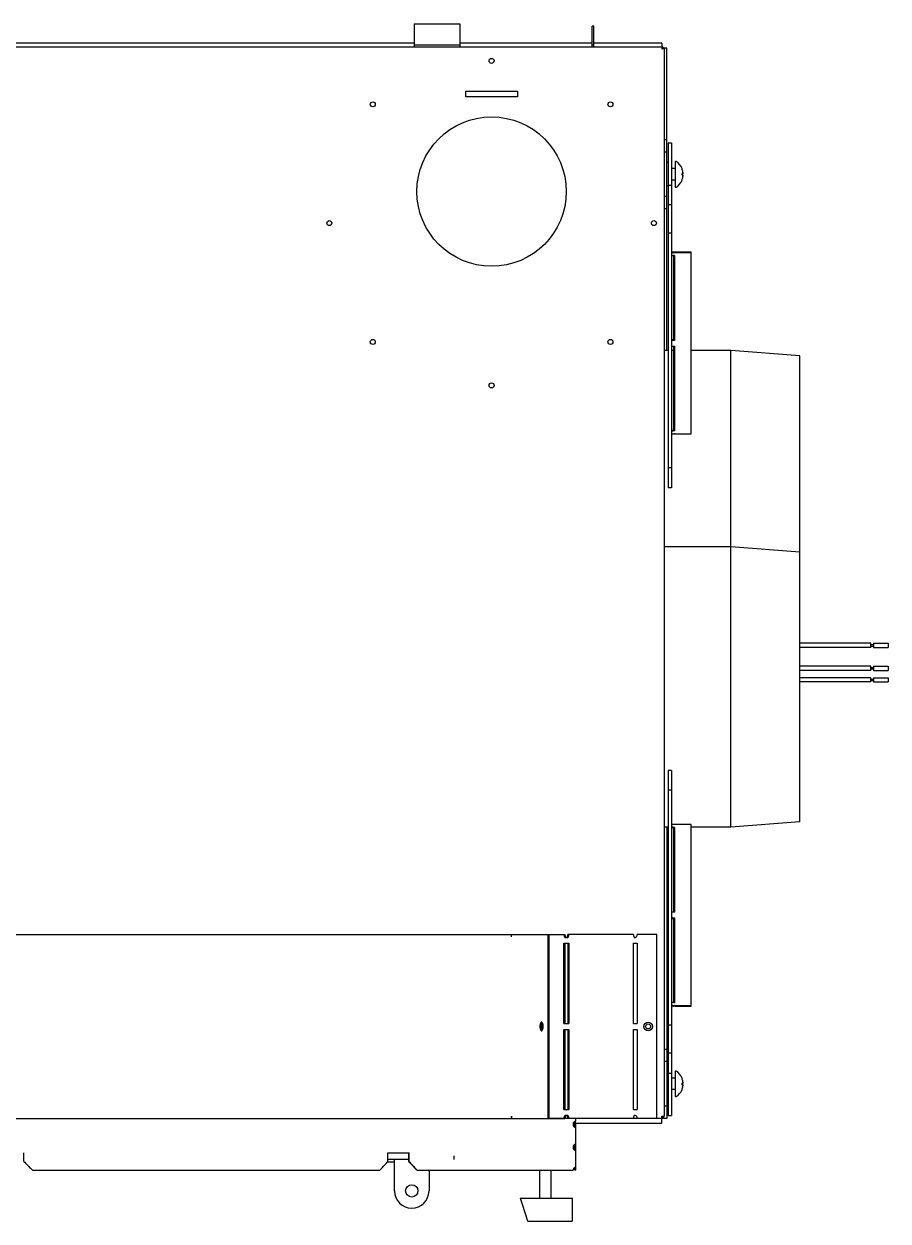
# Model space of a CAD drawing. Header units: inches. Extents: x 16 to 102.3, y 9.9 to 90.2.
# Drawn here: x 42.52 to 61.32, y 64.18 to 90.23 of the extents above; entities that cross this region are included whole.
import ezdxf

# ---------------------------------------------------------------- set-up
doc = ezdxf.new("R2010")
doc.units = ezdxf.units.IN
doc.header["$LTSCALE"] = 6.6
doc.header["$MEASUREMENT"] = 0
doc.layers.get('0').update_dxf_attribs({"linetype": 'CONTINUOUS'})

msp = doc.modelspace()

# ---------------------------------------------------------------- linework, layer by layer
at = {"color": 3, "linetype": 'CONTINUOUS'}
for p, q in [((51.007, 90.233), (52.007, 90.233)), ((51.007, 90.233), (51.007, 89.769)), ((52.007, 90.233), (52.007, 89.769)), ((54.918, 89.733), (54.918, 90.185)), ((16.591, 89.733), (56.423, 89.733)), ((51.007, 89.814), (22.007, 89.814)), ((52.007, 89.769), (51.007, 89.769)), ((54.882, 89.814), (52.007, 89.814)), ((56.402, 89.814), (54.918, 89.814)), ((56.447, 89.709), (56.447, 66.462)), ((56.507, 83.122), (56.507, 89.709)), ((52.133, 88.77), (53.258, 88.77)), ((52.133, 88.645), (52.133, 88.77)), ((53.258, 88.645), (52.133, 88.645)), ((53.258, 88.77), (53.258, 88.645)), ((56.537, 87.646), (56.537, 80.138)), ((57.037, 85.267), (56.687, 85.267)), ((56.656, 85.192), (56.656, 83.358)), ((56.656, 83.223), (56.656, 81.389)), ((56.537, 73.984), (56.537, 66.476)), ((56.507, 72.752), (56.507, 66.414)), ((56.656, 72.734), (56.656, 70.9)), ((56.656, 70.764), (56.656, 68.93)), ((53.946, 66.414), (53.946, 70.414)), ((54.292, 68.476), (54.292, 70.224)), ((54.353, 70.224), (54.353, 68.476)), ((56.687, 68.856), (57.037, 68.856)), ((54.292, 66.604), (54.292, 68.351)), ((54.353, 68.351), (54.353, 66.604)), ((56.399, 66.462), (56.447, 66.462)), ((56.399, 66.414), (56.399, 66.462)), ((54.483, 66.331), (54.483, 66.24)), ((54.518, 66.285), (54.518, 66.349)), ((54.531, 66.349), (54.523, 66.35)), ((54.523, 66.309), (56.402, 66.309)), ((54.531, 66.349), (54.531, 66.411)), ((54.531, 66.258), (54.531, 66.285)), ((54.531, 66.223), (54.531, 66.258)), ((54.531, 65.847), (54.531, 66.223)), ((56.399, 66.414), (56.382, 66.414)), ((42.521, 65.472), (42.521, 65.66)), ((50.439, 65.66), (50.904, 65.66)), ((50.439, 65.472), (50.439, 65.66)), ((50.902, 65.472), (50.902, 65.66)), ((54.483, 65.83), (54.483, 65.74)), ((54.531, 65.834), (54.531, 65.847)), ((54.531, 65.785), (54.531, 65.834)), ((54.531, 65.758), (54.531, 65.785)), ((54.531, 65.723), (54.531, 65.758)), ((54.531, 65.347), (54.531, 65.723)), ((50.893, 65.521), (50.439, 65.521)), ((50.439, 65.47), (50.583, 65.47)), ((42.706, 65.285), (50.265, 65.285)), ((51.075, 65.285), (54.466, 65.285)), ((54.531, 65.334), (54.531, 65.347)), ((54.531, 65.285), (54.531, 65.334))]:
    msp.add_line(p, q, dxfattribs=at)
at = {"color": 7, "linetype": 'CONTINUOUS'}
for p, q in [((54.918, 90.185), (54.882, 90.185)), ((54.882, 89.733), (54.882, 90.185)), ((51.007, 89.769), (51.007, 89.733)), ((52.007, 89.769), (52.007, 89.733)), ((54.918, 89.774), (54.882, 89.774)), ((56.402, 89.814), (56.402, 89.733)), ((56.423, 89.733), (56.423, 89.709)), ((56.507, 89.709), (56.423, 89.709)), ((56.507, 87.709), (56.447, 87.709)), ((56.537, 87.646), (56.612, 87.646)), ((56.612, 87.646), (56.612, 80.138)), ((56.507, 87.444), (56.447, 87.444)), ((56.537, 87.214), (56.507, 87.214)), ((56.687, 87.084), (56.612, 87.084)), ((56.687, 87.224), (56.687, 86.694)), ((56.837, 87.084), (56.838, 87.084)), ((56.687, 86.834), (56.612, 86.834)), ((56.859, 86.976), (56.837, 86.976)), ((56.859, 86.941), (56.837, 86.941)), ((56.838, 86.834), (56.837, 86.834)), ((56.537, 86.704), (56.507, 86.704)), ((56.537, 86.722), (56.612, 86.722)), ((56.507, 86.474), (56.447, 86.474)), ((56.612, 86.293), (56.537, 86.293)), ((56.507, 86.209), (56.447, 86.209)), ((56.612, 85.679), (56.537, 85.679)), ((57.037, 85.254), (56.687, 85.254)), ((57.037, 81.315), (57.037, 85.267)), ((56.672, 85.192), (56.672, 83.346)), ((56.537, 83.122), (56.447, 83.122)), ((56.656, 83.122), (56.614, 83.122)), ((56.672, 83.346), (56.656, 83.358)), ((56.672, 83.223), (56.672, 81.376)), ((57.902, 83.122), (57.037, 83.122)), ((59.402, 83.009), (57.902, 83.122)), ((57.902, 72.752), (57.902, 83.122)), ((59.402, 72.865), (59.402, 83.009)), ((56.672, 81.376), (56.656, 81.389)), ((56.687, 81.315), (57.037, 81.315)), ((56.612, 80.569), (56.537, 80.569)), ((56.612, 80.138), (56.537, 80.138)), ((57.902, 78.853), (56.447, 78.853)), ((59.402, 78.74), (57.902, 78.853)), ((60.945, 76.754), (59.402, 76.754)), ((60.945, 76.664), (59.402, 76.664)), ((60.945, 76.664), (60.945, 76.754)), ((60.945, 76.724), (61.005, 76.724)), ((60.945, 76.694), (61.005, 76.694)), ((61.005, 76.754), (61.32, 76.754)), ((61.005, 76.754), (61.005, 76.664)), ((61.005, 76.664), (61.32, 76.664)), ((61.32, 76.754), (61.32, 76.664)), ((60.945, 76.254), (59.402, 76.254)), ((60.945, 76.164), (59.402, 76.164)), ((60.945, 76.164), (60.945, 76.254)), ((60.945, 76.224), (61.005, 76.224)), ((60.945, 76.194), (61.005, 76.194)), ((61.005, 76.254), (61.32, 76.254)), ((61.005, 76.254), (61.005, 76.164)), ((61.005, 76.164), (61.32, 76.164)), ((61.32, 76.254), (61.32, 76.164)), ((60.945, 76.004), (59.402, 76.004)), ((60.945, 75.914), (59.402, 75.914)), ((60.945, 75.914), (60.945, 76.004)), ((60.945, 75.974), (61.005, 75.974)), ((60.945, 75.944), (61.005, 75.944)), ((61.005, 76.004), (61.32, 76.004)), ((61.005, 76.004), (61.005, 75.914)), ((61.005, 75.914), (61.32, 75.914)), ((61.32, 76.004), (61.32, 75.914)), ((56.612, 73.984), (56.537, 73.984)), ((56.612, 73.984), (56.612, 66.476)), ((56.612, 73.554), (56.537, 73.554)), ((56.537, 72.752), (56.447, 72.752)), ((56.672, 72.747), (56.656, 72.734)), ((56.672, 72.747), (56.672, 70.9)), ((57.037, 72.808), (56.687, 72.808)), ((57.037, 68.856), (57.037, 72.808)), ((57.902, 72.752), (57.037, 72.752)), ((59.402, 72.865), (57.902, 72.752)), ((56.672, 70.777), (56.656, 70.764)), ((56.672, 70.777), (56.672, 68.93)), ((18.724, 70.414), (54.291, 70.414)), ((53.127, 70.366), (53.127, 70.414)), ((53.924, 66.414), (53.924, 70.414)), ((54.278, 70.363), (54.3, 70.363)), ((54.367, 70.363), (54.345, 70.363)), ((55.781, 70.414), (54.354, 70.414)), ((56.288, 70.414), (55.865, 70.414)), ((56.288, 66.414), (56.288, 70.414)), ((54.27, 70.224), (54.375, 70.224)), ((54.27, 68.476), (54.27, 70.224)), ((54.375, 70.224), (54.375, 68.476)), ((55.782, 70.224), (55.862, 70.224)), ((55.782, 68.476), (55.782, 70.224)), ((55.862, 70.224), (55.862, 68.476)), ((56.687, 68.869), (57.037, 68.869)), ((54.27, 68.476), (54.375, 68.476)), ((54.27, 68.351), (54.375, 68.351)), ((54.27, 66.604), (54.27, 68.351)), ((54.375, 68.351), (54.375, 66.604)), ((55.782, 68.476), (55.862, 68.476)), ((55.782, 68.351), (55.862, 68.351)), ((55.782, 66.604), (55.782, 68.351)), ((55.862, 68.351), (55.862, 66.604)), ((56.612, 68.444), (56.537, 68.444)), ((56.507, 67.914), (56.447, 67.914)), ((56.612, 67.829), (56.537, 67.829)), ((56.507, 67.649), (56.447, 67.649)), ((56.537, 67.419), (56.507, 67.419)), ((56.537, 67.4), (56.612, 67.4)), ((56.687, 67.289), (56.612, 67.289)), ((56.687, 67.429), (56.687, 66.899)), ((56.837, 67.289), (56.838, 67.289)), ((56.687, 67.039), (56.612, 67.039)), ((56.859, 67.181), (56.837, 67.181)), ((56.859, 67.146), (56.837, 67.146)), ((56.838, 67.039), (56.837, 67.039)), ((56.537, 66.909), (56.507, 66.909)), ((53.127, 66.462), (53.127, 66.414)), ((53.127, 66.44), (53.127, 66.462)), ((54.27, 66.604), (54.375, 66.604)), ((54.278, 66.464), (54.3, 66.464)), ((54.367, 66.464), (54.345, 66.464)), ((55.782, 66.604), (55.862, 66.604)), ((56.402, 66.462), (56.402, 66.438)), ((56.507, 66.679), (56.447, 66.679)), ((56.537, 66.476), (56.612, 66.476)), ((18.724, 66.414), (54.291, 66.414)), ((56.382, 66.411), (53.946, 66.411)), ((55.781, 66.414), (54.354, 66.414)), ((54.494, 66.23), (54.494, 66.339)), ((54.531, 66.285), (54.507, 66.285)), ((54.507, 66.258), (54.507, 66.285)), ((54.507, 66.223), (54.507, 66.258)), ((56.288, 66.414), (55.865, 66.414)), ((56.507, 66.414), (56.402, 66.414)), ((56.402, 66.309), (56.402, 66.414)), ((50.893, 65.472), (50.893, 65.66)), ((54.494, 65.73), (54.494, 65.839)), ((54.507, 65.785), (54.507, 65.834)), ((54.507, 65.758), (54.507, 65.785)), ((54.507, 65.723), (54.507, 65.758)), ((50.583, 64.834), (50.583, 65.521)), ((51.883, 65.521), (51.883, 65.596)), ((51.333, 65.285), (51.333, 64.834)), ((53.736, 65.285), (53.736, 64.678)), ((53.986, 65.285), (53.986, 64.678)), ((54.507, 65.285), (54.507, 65.334)), ((54.531, 65.285), (54.507, 65.285)), ((53.315, 64.678), (54.452, 64.678)), ((54.452, 64.188), (54.452, 64.678)), ((53.486, 64.178), (54.442, 64.178))]:
    msp.add_line(p, q, dxfattribs=at)
msp.add_lwpolyline([(53.315, 64.678), (53.365, 64.527), (53.417, 64.366), (53.476, 64.185)], dxfattribs=at)
at = {"color": 3, "linetype": 'CONTINUOUS'}
for centre, radius in [((52.695, 89.429), 0.0545), ((50.11, 88.483), 0.0545), ((55.281, 88.483), 0.0545), ((52.695, 86.585), 1.625), ((49.164, 85.897), 0.0545), ((56.227, 85.897), 0.0545), ((50.11, 83.312), 0.0545), ((55.281, 83.312), 0.0545), ((52.695, 82.366), 0.0545), ((56.1, 68.414), 0.0545)]:
    msp.add_circle(centre, radius, dxfattribs=at)
at = {"color": 7, "linetype": 'CONTINUOUS'}
for centre, radius in [((56.1, 68.414), 0.094), ((50.958, 64.834), 0.133)]:
    msp.add_circle(centre, radius, dxfattribs=at)
at = {"color": 3, "linetype": 'CONTINUOUS'}
for centre, start, end in [((56.379, 89.661), 44.8593, 60), ((56.399, 66.462), 270, 360)]:
    msp.add_arc(centre, 0.048, start, end, dxfattribs=at)
at = {"color": 7, "linetype": 'CONTINUOUS'}
for centre, radius, start, end in [((56.702, 87.224), 0.015, 57.3723, 180), ((56.533, 86.959), 0.33, 22.2832, 57.3723), ((56.533, 86.959), 0.329, 8.2932, 22.2607), ((56.533, 86.959), 0.33, 302.6277, 337.7168), ((56.533, 86.959), 0.329, 337.7393, 351.7068), ((56.702, 86.694), 0.015, 180, 302.6277), ((55.8, 70.414), 0.065, 288.4093, 360), ((56.702, 67.429), 0.015, 57.3723, 180), ((56.533, 67.164), 0.33, 22.2832, 57.3723), ((56.533, 67.164), 0.329, 8.2932, 22.2607), ((56.533, 67.164), 0.33, 302.6277, 337.7168), ((56.533, 67.164), 0.329, 337.7393, 351.7068), ((56.702, 66.899), 0.015, 180, 302.6277), ((55.8, 66.414), 0.065, 0, 71.5907), ((56.399, 66.462), 0.024, 270, 360), ((50.958, 64.834), 0.375, 180, 360), ((53.486, 64.188), 0.01, 198.0188, 270)]:
    msp.add_arc(centre, radius, start, end, dxfattribs=at)
for points, knots in [([(56.423, 89.709), (56.423, 89.708), (56.423, 89.706), (56.422, 89.703), (56.42, 89.701), (56.418, 89.698), (56.415, 89.695), (56.411, 89.693), (56.408, 89.69), (56.404, 89.687), (56.401, 89.686), (56.399, 89.685)], [0, 0, 0, 0, 0.076667, 0.158651, 0.24979, 0.351976, 0.465424, 0.589113, 0.721152, 0.859064, 1, 1, 1, 1]), ([(56.423, 89.709), (56.422, 89.709), (56.421, 89.709), (56.418, 89.707), (56.415, 89.706), (56.413, 89.703), (56.41, 89.7), (56.407, 89.697), (56.405, 89.693), (56.402, 89.689), (56.4, 89.686), (56.399, 89.685)], [0, 0, 0, 0, 0.076667, 0.158651, 0.24979, 0.351976, 0.465424, 0.589113, 0.721152, 0.859064, 1, 1, 1, 1]), ([(56.86, 86.977), (56.86, 86.977), (56.86, 86.978), (56.86, 86.98), (56.86, 86.983), (56.86, 86.986), (56.86, 86.989), (56.86, 86.993), (56.86, 86.997), (56.859, 87), (56.859, 87.002)], [0, 0, 0, 0, 0.058827, 0.138264, 0.236759, 0.354655, 0.492635, 0.648551, 0.817974, 1, 1, 1, 1]), ([(56.859, 86.916), (56.859, 86.918), (56.86, 86.921), (56.86, 86.925), (56.86, 86.929), (56.86, 86.932), (56.86, 86.935), (56.86, 86.937), (56.86, 86.939), (56.86, 86.94), (56.86, 86.941)], [0, 0, 0, 0, 0.183849, 0.353396, 0.509082, 0.646552, 0.76401, 0.862184, 0.941447, 1, 1, 1, 1]), ([(56.673, 85.254), (56.663, 85.253), (56.644, 85.252), (56.626, 85.249), (56.612, 85.244), (56.612, 85.241)], [0, 0, 0, 0, 0.49503, 0.846563, 1, 1, 1, 1]), ([(56.687, 85.254), (56.686, 85.254), (56.683, 85.254), (56.678, 85.254), (56.675, 85.254), (56.673, 85.254)], [0, 0, 0, 0, 0.33513, 0.668911, 1, 1, 1, 1]), ([(56.656, 85.191), (56.652, 85.191), (56.642, 85.19), (56.628, 85.188), (56.617, 85.185), (56.614, 85.182)], [0, 0, 0, 0, 0.244744, 0.719811, 1, 1, 1, 1]), ([(56.614, 83.213), (56.617, 83.215), (56.628, 83.218), (56.639, 83.22), (56.645, 83.221)], [0, 0, 0, 0, 0.370986, 1, 1, 1, 1]), ([(56.672, 83.346), (56.663, 83.345), (56.647, 83.344), (56.632, 83.342), (56.625, 83.34)], [0, 0, 0, 0, 0.562432, 1, 1, 1, 1]), ([(56.612, 81.302), (56.612, 81.305), (56.626, 81.31), (56.644, 81.313), (56.663, 81.314), (56.673, 81.315)], [0, 0, 0, 0, 0.153437, 0.50497, 1, 1, 1, 1]), ([(56.672, 81.376), (56.663, 81.376), (56.647, 81.375), (56.632, 81.372), (56.625, 81.371)], [0, 0, 0, 0, 0.562432, 1, 1, 1, 1]), ([(56.687, 81.315), (56.686, 81.315), (56.683, 81.315), (56.678, 81.315), (56.675, 81.315), (56.673, 81.315)], [0, 0, 0, 0, 0.33513, 0.668911, 1, 1, 1, 1]), ([(56.673, 72.808), (56.663, 72.808), (56.644, 72.81), (56.626, 72.813), (56.612, 72.818), (56.612, 72.821)], [0, 0, 0, 0, 0.49503, 0.846563, 1, 1, 1, 1]), ([(56.672, 72.747), (56.663, 72.747), (56.647, 72.748), (56.632, 72.75), (56.625, 72.752)], [0, 0, 0, 0, 0.562432, 1, 1, 1, 1]), ([(56.687, 72.808), (56.686, 72.808), (56.683, 72.808), (56.678, 72.808), (56.675, 72.808), (56.673, 72.808)], [0, 0, 0, 0, 0.33513, 0.668911, 1, 1, 1, 1]), ([(56.656, 70.901), (56.652, 70.901), (56.642, 70.902), (56.628, 70.905), (56.617, 70.908), (56.614, 70.91)], [0, 0, 0, 0, 0.244744, 0.719811, 1, 1, 1, 1]), ([(56.614, 70.787), (56.617, 70.784), (56.628, 70.782), (56.642, 70.779), (56.653, 70.778), (56.657, 70.778)], [0, 0, 0, 0, 0.273677, 0.737703, 1, 1, 1, 1]), ([(54.269, 70.414), (54.269, 70.408), (54.27, 70.395), (54.272, 70.378), (54.276, 70.368), (54.278, 70.363)], [0, 0, 0, 0, 0.369318, 0.709737, 1, 1, 1, 1]), ([(54.286, 70.356), (54.29, 70.354), (54.3, 70.351), (54.309, 70.349), (54.314, 70.349)], [0, 0, 0, 0, 0.46083, 1, 1, 1, 1]), ([(54.33, 70.349), (54.336, 70.349), (54.345, 70.351), (54.354, 70.354), (54.358, 70.356)], [0, 0, 0, 0, 0.53917, 1, 1, 1, 1]), ([(54.367, 70.363), (54.369, 70.368), (54.372, 70.378), (54.375, 70.395), (54.376, 70.408), (54.376, 70.414)], [0, 0, 0, 0, 0.290263, 0.630682, 1, 1, 1, 1]), ([(55.781, 70.414), (55.781, 70.407), (55.782, 70.394), (55.785, 70.377), (55.789, 70.366), (55.791, 70.361)], [0, 0, 0, 0, 0.372971, 0.714564, 1, 1, 1, 1]), ([(55.803, 70.349), (55.803, 70.349), (55.804, 70.349), (55.806, 70.349), (55.807, 70.349)], [0, 0, 0, 0, 0.098629, 1, 1, 1, 1]), ([(55.807, 70.349), (55.808, 70.349), (55.813, 70.349), (55.817, 70.351), (55.82, 70.352)], [0, 0, 0, 0, 0.30901, 1, 1, 1, 1]), ([(56.612, 68.882), (56.612, 68.878), (56.626, 68.874), (56.644, 68.871), (56.663, 68.869), (56.673, 68.869)], [0, 0, 0, 0, 0.153437, 0.50497, 1, 1, 1, 1]), ([(56.656, 68.931), (56.652, 68.932), (56.642, 68.933), (56.628, 68.935), (56.617, 68.938), (56.614, 68.94)], [0, 0, 0, 0, 0.244744, 0.719811, 1, 1, 1, 1]), ([(56.687, 68.869), (56.686, 68.869), (56.683, 68.869), (56.678, 68.869), (56.675, 68.869), (56.673, 68.869)], [0, 0, 0, 0, 0.33513, 0.668911, 1, 1, 1, 1]), ([(53.78, 68.507), (53.777, 68.507), (53.767, 68.505), (53.761, 68.495), (53.758, 68.487)], [0, 0, 0, 0, 0.25665, 1, 1, 1, 1]), ([(53.758, 68.34), (53.761, 68.333), (53.767, 68.323), (53.777, 68.321), (53.78, 68.321)], [0, 0, 0, 0, 0.74335, 1, 1, 1, 1]), ([(53.802, 68.479), (53.8, 68.479), (53.793, 68.476), (53.787, 68.465), (53.782, 68.451), (53.778, 68.433), (53.777, 68.414), (53.778, 68.394), (53.782, 68.377), (53.787, 68.362), (53.793, 68.352), (53.8, 68.349), (53.802, 68.349)], [0, 0, 0, 0, 0.056326, 0.134505, 0.238755, 0.363752, 0.5, 0.636248, 0.761245, 0.865495, 0.943674, 1, 1, 1, 1]), ([(53.792, 68.503), (53.791, 68.504), (53.788, 68.506), (53.783, 68.507), (53.78, 68.507)], [0, 0, 0, 0, 0.383335, 1, 1, 1, 1]), ([(53.78, 68.321), (53.783, 68.321), (53.788, 68.321), (53.791, 68.324), (53.792, 68.325)], [0, 0, 0, 0, 0.616665, 1, 1, 1, 1]), ([(56.86, 67.182), (56.86, 67.182), (56.86, 67.183), (56.86, 67.185), (56.86, 67.188), (56.86, 67.191), (56.86, 67.194), (56.86, 67.198), (56.86, 67.202), (56.859, 67.205), (56.859, 67.207)], [0, 0, 0, 0, 0.058827, 0.138264, 0.236759, 0.354655, 0.492635, 0.648551, 0.817974, 1, 1, 1, 1]), ([(56.859, 67.121), (56.859, 67.123), (56.86, 67.126), (56.86, 67.13), (56.86, 67.134), (56.86, 67.137), (56.86, 67.14), (56.86, 67.142), (56.86, 67.144), (56.86, 67.145), (56.86, 67.146)], [0, 0, 0, 0, 0.183849, 0.353396, 0.509082, 0.646552, 0.76401, 0.862184, 0.941447, 1, 1, 1, 1]), ([(54.278, 66.464), (54.276, 66.46), (54.272, 66.449), (54.27, 66.432), (54.269, 66.42), (54.269, 66.414)], [0, 0, 0, 0, 0.290263, 0.630682, 1, 1, 1, 1]), ([(54.314, 66.479), (54.309, 66.478), (54.3, 66.477), (54.29, 66.474), (54.286, 66.472)], [0, 0, 0, 0, 0.53917, 1, 1, 1, 1]), ([(54.358, 66.472), (54.354, 66.474), (54.345, 66.477), (54.336, 66.478), (54.33, 66.479)], [0, 0, 0, 0, 0.46083, 1, 1, 1, 1]), ([(54.376, 66.414), (54.376, 66.42), (54.375, 66.432), (54.372, 66.449), (54.369, 66.46), (54.367, 66.464)], [0, 0, 0, 0, 0.369318, 0.709737, 1, 1, 1, 1]), ([(55.791, 66.466), (55.789, 66.462), (55.785, 66.451), (55.782, 66.433), (55.781, 66.421), (55.781, 66.414)], [0, 0, 0, 0, 0.285436, 0.627029, 1, 1, 1, 1]), ([(55.807, 66.479), (55.806, 66.479), (55.804, 66.479), (55.803, 66.478), (55.803, 66.478)], [0, 0, 0, 0, 0.901371, 1, 1, 1, 1]), ([(55.82, 66.476), (55.817, 66.477), (55.813, 66.478), (55.808, 66.479), (55.807, 66.479)], [0, 0, 0, 0, 0.69099, 1, 1, 1, 1]), ([(54.442, 64.178), (54.443, 64.178), (54.445, 64.179), (54.448, 64.18), (54.45, 64.182), (54.452, 64.185), (54.452, 64.187), (54.452, 64.188)], [0, 0, 0, 0, 0.198329, 0.398425, 0.600476, 0.801176, 1, 1, 1, 1])]:
    msp.add_open_spline(points, degree=3, knots=knots, dxfattribs=at)
at = {"color": 3, "linetype": 'CONTINUOUS'}
for points, knots in [([(56.407, 89.709), (56.406, 89.706), (56.405, 89.701), (56.402, 89.693), (56.4, 89.688), (56.399, 89.685)], [0, 0, 0, 0, 0.317719, 0.654099, 1, 1, 1, 1]), ([(56.423, 89.693), (56.421, 89.692), (56.416, 89.69), (56.408, 89.687), (56.402, 89.686), (56.399, 89.685)], [0, 0, 0, 0, 0.317719, 0.654099, 1, 1, 1, 1]), ([(56.423, 89.733), (56.423, 89.733), (56.422, 89.733), (56.421, 89.732), (56.419, 89.731), (56.418, 89.73), (56.417, 89.728), (56.415, 89.726), (56.412, 89.721), (56.41, 89.715), (56.408, 89.711), (56.407, 89.709)], [0, 0, 0, 0, 0.04486, 0.092892, 0.146634, 0.207762, 0.277252, 0.355539, 0.538544, 0.75486, 1, 1, 1, 1]), ([(56.447, 89.709), (56.447, 89.708), (56.447, 89.707), (56.447, 89.706), (56.446, 89.705), (56.444, 89.703), (56.443, 89.702), (56.44, 89.7), (56.436, 89.698), (56.43, 89.695), (56.426, 89.694), (56.423, 89.693)], [0, 0, 0, 0, 0.04486, 0.092892, 0.146634, 0.207762, 0.277252, 0.355539, 0.538544, 0.75486, 1, 1, 1, 1]), ([(56.687, 85.267), (56.684, 85.267), (56.678, 85.267), (56.671, 85.267), (56.668, 85.267)], [0, 0, 0, 0, 0.501009, 1, 1, 1, 1]), ([(54.291, 70.414), (54.291, 70.408), (54.292, 70.395), (54.295, 70.378), (54.298, 70.368), (54.3, 70.363)], [0, 0, 0, 0, 0.369318, 0.709737, 1, 1, 1, 1]), ([(54.3, 70.363), (54.301, 70.36), (54.304, 70.355), (54.313, 70.35), (54.322, 70.348), (54.332, 70.35), (54.34, 70.355), (54.344, 70.36), (54.345, 70.363)], [0, 0, 0, 0, 0.169363, 0.329663, 0.5, 0.670337, 0.830637, 1, 1, 1, 1]), ([(54.345, 70.363), (54.347, 70.368), (54.35, 70.378), (54.353, 70.395), (54.354, 70.408), (54.354, 70.414)], [0, 0, 0, 0, 0.290263, 0.630682, 1, 1, 1, 1]), ([(56.687, 68.856), (56.684, 68.856), (56.678, 68.856), (56.671, 68.856), (56.668, 68.856)], [0, 0, 0, 0, 0.501009, 1, 1, 1, 1]), ([(53.804, 68.452), (53.803, 68.446), (53.8, 68.433), (53.799, 68.414), (53.8, 68.394), (53.803, 68.382), (53.804, 68.376)], [0, 0, 0, 0, 0.239233, 0.5, 0.760767, 1, 1, 1, 1]), ([(54.3, 66.464), (54.298, 66.46), (54.295, 66.449), (54.292, 66.432), (54.291, 66.42), (54.291, 66.414)], [0, 0, 0, 0, 0.290263, 0.630682, 1, 1, 1, 1]), ([(54.345, 66.464), (54.344, 66.467), (54.34, 66.473), (54.332, 66.478), (54.322, 66.479), (54.313, 66.478), (54.304, 66.473), (54.301, 66.467), (54.3, 66.464)], [0, 0, 0, 0, 0.169363, 0.329663, 0.5, 0.670337, 0.830637, 1, 1, 1, 1]), ([(54.354, 66.414), (54.354, 66.42), (54.353, 66.432), (54.35, 66.449), (54.347, 66.46), (54.345, 66.464)], [0, 0, 0, 0, 0.369318, 0.709737, 1, 1, 1, 1]), ([(54.466, 66.285), (54.466, 66.278), (54.468, 66.264), (54.476, 66.248), (54.483, 66.239), (54.486, 66.236)], [0, 0, 0, 0, 0.379054, 0.750558, 1, 1, 1, 1]), ([(54.523, 66.35), (54.518, 66.35), (54.504, 66.348), (54.484, 66.335), (54.474, 66.32), (54.471, 66.312)], [0, 0, 0, 0, 0.237608, 0.60813, 1, 1, 1, 1]), ([(54.486, 66.236), (54.487, 66.234), (54.49, 66.232), (54.493, 66.229), (54.495, 66.228)], [0, 0, 0, 0, 0.496825, 1, 1, 1, 1]), ([(54.466, 65.785), (54.466, 65.778), (54.468, 65.764), (54.476, 65.748), (54.483, 65.739), (54.486, 65.736)], [0, 0, 0, 0, 0.379054, 0.750558, 1, 1, 1, 1]), ([(54.471, 65.811), (54.47, 65.809), (54.469, 65.805), (54.467, 65.8), (54.467, 65.798)], [0, 0, 0, 0, 0.445733, 1, 1, 1, 1]), ([(54.506, 65.847), (54.501, 65.845), (54.489, 65.839), (54.478, 65.825), (54.473, 65.815), (54.471, 65.811)], [0, 0, 0, 0, 0.358567, 0.732827, 1, 1, 1, 1]), ([(54.486, 65.736), (54.487, 65.734), (54.49, 65.732), (54.493, 65.729), (54.495, 65.728)], [0, 0, 0, 0, 0.496825, 1, 1, 1, 1]), ([(54.531, 65.847), (54.531, 65.848), (54.528, 65.85), (54.526, 65.85), (54.525, 65.85)], [0, 0, 0, 0, 0.525315, 1, 1, 1, 1]), ([(42.521, 65.472), (42.541, 65.452), (42.583, 65.41), (42.644, 65.347), (42.685, 65.306), (42.706, 65.285)], [0, 0, 0, 0, 0.333379, 0.666712, 1, 1, 1, 1]), ([(50.265, 65.285), (50.284, 65.306), (50.323, 65.347), (50.381, 65.41), (50.42, 65.452), (50.439, 65.472)], [0, 0, 0, 0, 0.333436, 0.666769, 1, 1, 1, 1]), ([(54.471, 65.311), (54.47, 65.309), (54.469, 65.305), (54.467, 65.3), (54.467, 65.298)], [0, 0, 0, 0, 0.445733, 1, 1, 1, 1]), ([(54.506, 65.347), (54.501, 65.345), (54.489, 65.339), (54.478, 65.325), (54.473, 65.315), (54.471, 65.311)], [0, 0, 0, 0, 0.358567, 0.732827, 1, 1, 1, 1]), ([(54.531, 65.347), (54.531, 65.348), (54.528, 65.35), (54.526, 65.35), (54.525, 65.35)], [0, 0, 0, 0, 0.525315, 1, 1, 1, 1])]:
    msp.add_open_spline(points, degree=3, knots=knots, dxfattribs=at)
at = {"color": 7, "linetype": 'CONTINUOUS'}
for points in [[(56.837, 86.941), (56.838, 86.947), (56.838, 86.959), (56.838, 86.971), (56.837, 86.976)], [(56.859, 87.002), (56.859, 87.003), (56.859, 87.005), (56.859, 87.006)], [(56.859, 86.976), (56.859, 86.976), (56.859, 86.977), (56.86, 86.977)], [(56.86, 86.941), (56.859, 86.941), (56.859, 86.941), (56.859, 86.941)], [(56.859, 86.911), (56.859, 86.913), (56.859, 86.915), (56.859, 86.916)], [(56.672, 85.192), (56.666, 85.192), (56.661, 85.192), (56.656, 85.191)], [(56.625, 83.34), (56.621, 83.339), (56.617, 83.338), (56.614, 83.336)], [(56.645, 83.221), (56.649, 83.221), (56.652, 83.221), (56.656, 83.222)], [(56.656, 83.222), (56.661, 83.222), (56.666, 83.222), (56.672, 83.223)], [(56.625, 81.371), (56.621, 81.37), (56.617, 81.369), (56.614, 81.366)], [(56.625, 72.752), (56.621, 72.753), (56.617, 72.754), (56.614, 72.757)], [(56.672, 70.9), (56.666, 70.9), (56.661, 70.901), (56.656, 70.901)], [(56.657, 70.778), (56.662, 70.777), (56.667, 70.777), (56.672, 70.777)], [(54.278, 70.363), (54.28, 70.36), (54.283, 70.358), (54.286, 70.356)], [(54.314, 70.349), (54.316, 70.349), (54.319, 70.349), (54.321, 70.349)], [(54.321, 70.349), (54.322, 70.349), (54.323, 70.349), (54.324, 70.349)], [(54.324, 70.349), (54.326, 70.349), (54.328, 70.349), (54.33, 70.349)], [(54.358, 70.356), (54.362, 70.358), (54.365, 70.36), (54.367, 70.363)], [(55.791, 70.361), (55.793, 70.358), (55.795, 70.355), (55.798, 70.352)], [(55.798, 70.352), (55.799, 70.351), (55.801, 70.35), (55.803, 70.349)], [(56.672, 68.93), (56.666, 68.931), (56.661, 68.931), (56.656, 68.931)], [(53.748, 68.455), (53.745, 68.441), (53.744, 68.428), (53.744, 68.414)], [(53.744, 68.414), (53.744, 68.4), (53.745, 68.386), (53.748, 68.373)], [(53.758, 68.487), (53.753, 68.476), (53.75, 68.466), (53.748, 68.455)], [(53.748, 68.373), (53.75, 68.362), (53.753, 68.351), (53.758, 68.34)], [(53.803, 68.487), (53.8, 68.493), (53.797, 68.499), (53.792, 68.503)], [(53.792, 68.325), (53.797, 68.329), (53.8, 68.335), (53.803, 68.34)], [(53.806, 68.478), (53.805, 68.481), (53.804, 68.484), (53.803, 68.487)], [(53.803, 68.34), (53.804, 68.344), (53.805, 68.347), (53.806, 68.35)], [(53.81, 68.465), (53.809, 68.469), (53.808, 68.474), (53.806, 68.478)], [(53.806, 68.35), (53.807, 68.351), (53.807, 68.353), (53.808, 68.354)], [(53.808, 68.354), (53.809, 68.357), (53.81, 68.36), (53.81, 68.362)], [(53.813, 68.455), (53.812, 68.458), (53.811, 68.462), (53.81, 68.465)], [(53.81, 68.362), (53.811, 68.366), (53.812, 68.369), (53.813, 68.373)], [(53.816, 68.418), (53.816, 68.43), (53.815, 68.443), (53.813, 68.455)], [(53.813, 68.373), (53.815, 68.385), (53.816, 68.397), (53.816, 68.41)], [(53.816, 68.414), (53.816, 68.415), (53.816, 68.417), (53.816, 68.418)], [(53.816, 68.41), (53.816, 68.411), (53.816, 68.412), (53.816, 68.414)], [(56.837, 67.146), (56.838, 67.152), (56.838, 67.164), (56.838, 67.176), (56.837, 67.181)], [(56.859, 67.207), (56.859, 67.208), (56.859, 67.21), (56.859, 67.211)], [(56.859, 67.181), (56.859, 67.181), (56.859, 67.182), (56.86, 67.182)], [(56.86, 67.146), (56.859, 67.146), (56.859, 67.146), (56.859, 67.146)], [(56.859, 67.116), (56.859, 67.118), (56.859, 67.12), (56.859, 67.121)], [(54.286, 66.472), (54.283, 66.47), (54.28, 66.467), (54.278, 66.464)], [(54.321, 66.479), (54.319, 66.479), (54.316, 66.479), (54.314, 66.479)], [(54.324, 66.479), (54.323, 66.479), (54.322, 66.479), (54.321, 66.479)], [(54.33, 66.479), (54.328, 66.479), (54.326, 66.479), (54.324, 66.479)], [(54.367, 66.464), (54.365, 66.467), (54.362, 66.47), (54.358, 66.472)], [(55.798, 66.476), (55.795, 66.473), (55.793, 66.47), (55.791, 66.466)], [(55.803, 66.478), (55.801, 66.478), (55.799, 66.477), (55.798, 66.476)], [(54.481, 66.323), (54.48, 66.323), (54.479, 66.323), (54.479, 66.324)], [(50.893, 65.472), (50.894, 65.471), (50.896, 65.469), (50.897, 65.468)], [(50.897, 65.468), (50.915, 65.448), (50.933, 65.429), (50.951, 65.41)], [(50.951, 65.41), (50.97, 65.389), (50.989, 65.368), (51.008, 65.347)], [(51.008, 65.347), (51.027, 65.327), (51.047, 65.306), (51.066, 65.285)]]:
    msp.add_open_spline(points, degree=3, dxfattribs=at)
at = {"color": 3, "linetype": 'CONTINUOUS'}
for points in [[(56.659, 85.267), (56.643, 85.266), (56.628, 85.265), (56.612, 85.264)], [(56.668, 85.267), (56.665, 85.267), (56.662, 85.267), (56.659, 85.267)], [(56.656, 83.358), (56.641, 83.358), (56.627, 83.357), (56.612, 83.356)], [(56.656, 81.389), (56.641, 81.388), (56.627, 81.387), (56.612, 81.386)], [(56.656, 72.734), (56.641, 72.734), (56.627, 72.735), (56.612, 72.737)], [(56.612, 70.767), (56.627, 70.766), (56.641, 70.765), (56.656, 70.764)], [(56.612, 68.859), (56.628, 68.857), (56.643, 68.857), (56.659, 68.856)], [(56.668, 68.856), (56.665, 68.856), (56.662, 68.856), (56.659, 68.856)], [(53.77, 68.455), (53.768, 68.443), (53.767, 68.43), (53.766, 68.418)], [(53.766, 68.418), (53.766, 68.417), (53.766, 68.415), (53.766, 68.414)], [(53.766, 68.414), (53.766, 68.412), (53.766, 68.411), (53.766, 68.41)], [(53.766, 68.41), (53.767, 68.397), (53.768, 68.385), (53.77, 68.373)], [(53.78, 68.487), (53.775, 68.476), (53.772, 68.466), (53.77, 68.455)], [(53.77, 68.373), (53.772, 68.362), (53.775, 68.351), (53.78, 68.34)], [(53.79, 68.503), (53.786, 68.499), (53.783, 68.493), (53.78, 68.487)], [(53.78, 68.34), (53.783, 68.335), (53.786, 68.329), (53.79, 68.325)], [(53.809, 68.465), (53.807, 68.461), (53.806, 68.457), (53.804, 68.452)], [(53.804, 68.376), (53.806, 68.371), (53.807, 68.367), (53.809, 68.363)], [(55.82, 66.476), (55.816, 66.477), (55.811, 66.477), (55.806, 66.478)], [(54.467, 66.297), (54.466, 66.293), (54.466, 66.289), (54.466, 66.285)], [(54.471, 66.312), (54.469, 66.307), (54.468, 66.302), (54.467, 66.297)], [(54.495, 66.228), (54.499, 66.226), (54.502, 66.224), (54.506, 66.223)], [(54.506, 66.223), (54.511, 66.222), (54.515, 66.221), (54.52, 66.22)], [(54.52, 66.22), (54.521, 66.22), (54.523, 66.22), (54.525, 66.22)], [(54.525, 66.22), (54.526, 66.22), (54.527, 66.22), (54.528, 66.22)], [(54.528, 66.22), (54.53, 66.221), (54.531, 66.221), (54.531, 66.223)], [(54.467, 65.798), (54.467, 65.796), (54.466, 65.794), (54.466, 65.793)], [(54.466, 65.793), (54.466, 65.79), (54.466, 65.788), (54.466, 65.785)], [(54.495, 65.728), (54.499, 65.726), (54.502, 65.724), (54.506, 65.723)], [(54.52, 65.85), (54.515, 65.849), (54.511, 65.848), (54.506, 65.847)], [(54.506, 65.723), (54.511, 65.722), (54.515, 65.721), (54.52, 65.72)], [(54.525, 65.85), (54.523, 65.85), (54.521, 65.85), (54.52, 65.85)], [(54.52, 65.72), (54.521, 65.72), (54.523, 65.72), (54.525, 65.72)], [(54.525, 65.72), (54.526, 65.72), (54.527, 65.72), (54.528, 65.72)], [(54.528, 65.72), (54.53, 65.721), (54.531, 65.721), (54.531, 65.723)], [(50.902, 65.472), (50.921, 65.452), (50.941, 65.431), (50.96, 65.41)], [(50.96, 65.41), (50.979, 65.389), (50.998, 65.368), (51.017, 65.347)], [(51.017, 65.347), (51.037, 65.327), (51.056, 65.306), (51.075, 65.285)], [(54.467, 65.298), (54.467, 65.296), (54.466, 65.294), (54.466, 65.293)], [(54.466, 65.293), (54.466, 65.29), (54.466, 65.288), (54.466, 65.285)], [(54.52, 65.35), (54.515, 65.349), (54.511, 65.348), (54.506, 65.347)], [(54.525, 65.35), (54.523, 65.35), (54.521, 65.35), (54.52, 65.35)]]:
    msp.add_open_spline(points, degree=3, dxfattribs=at)

doc.saveas('drawing.dxf')
